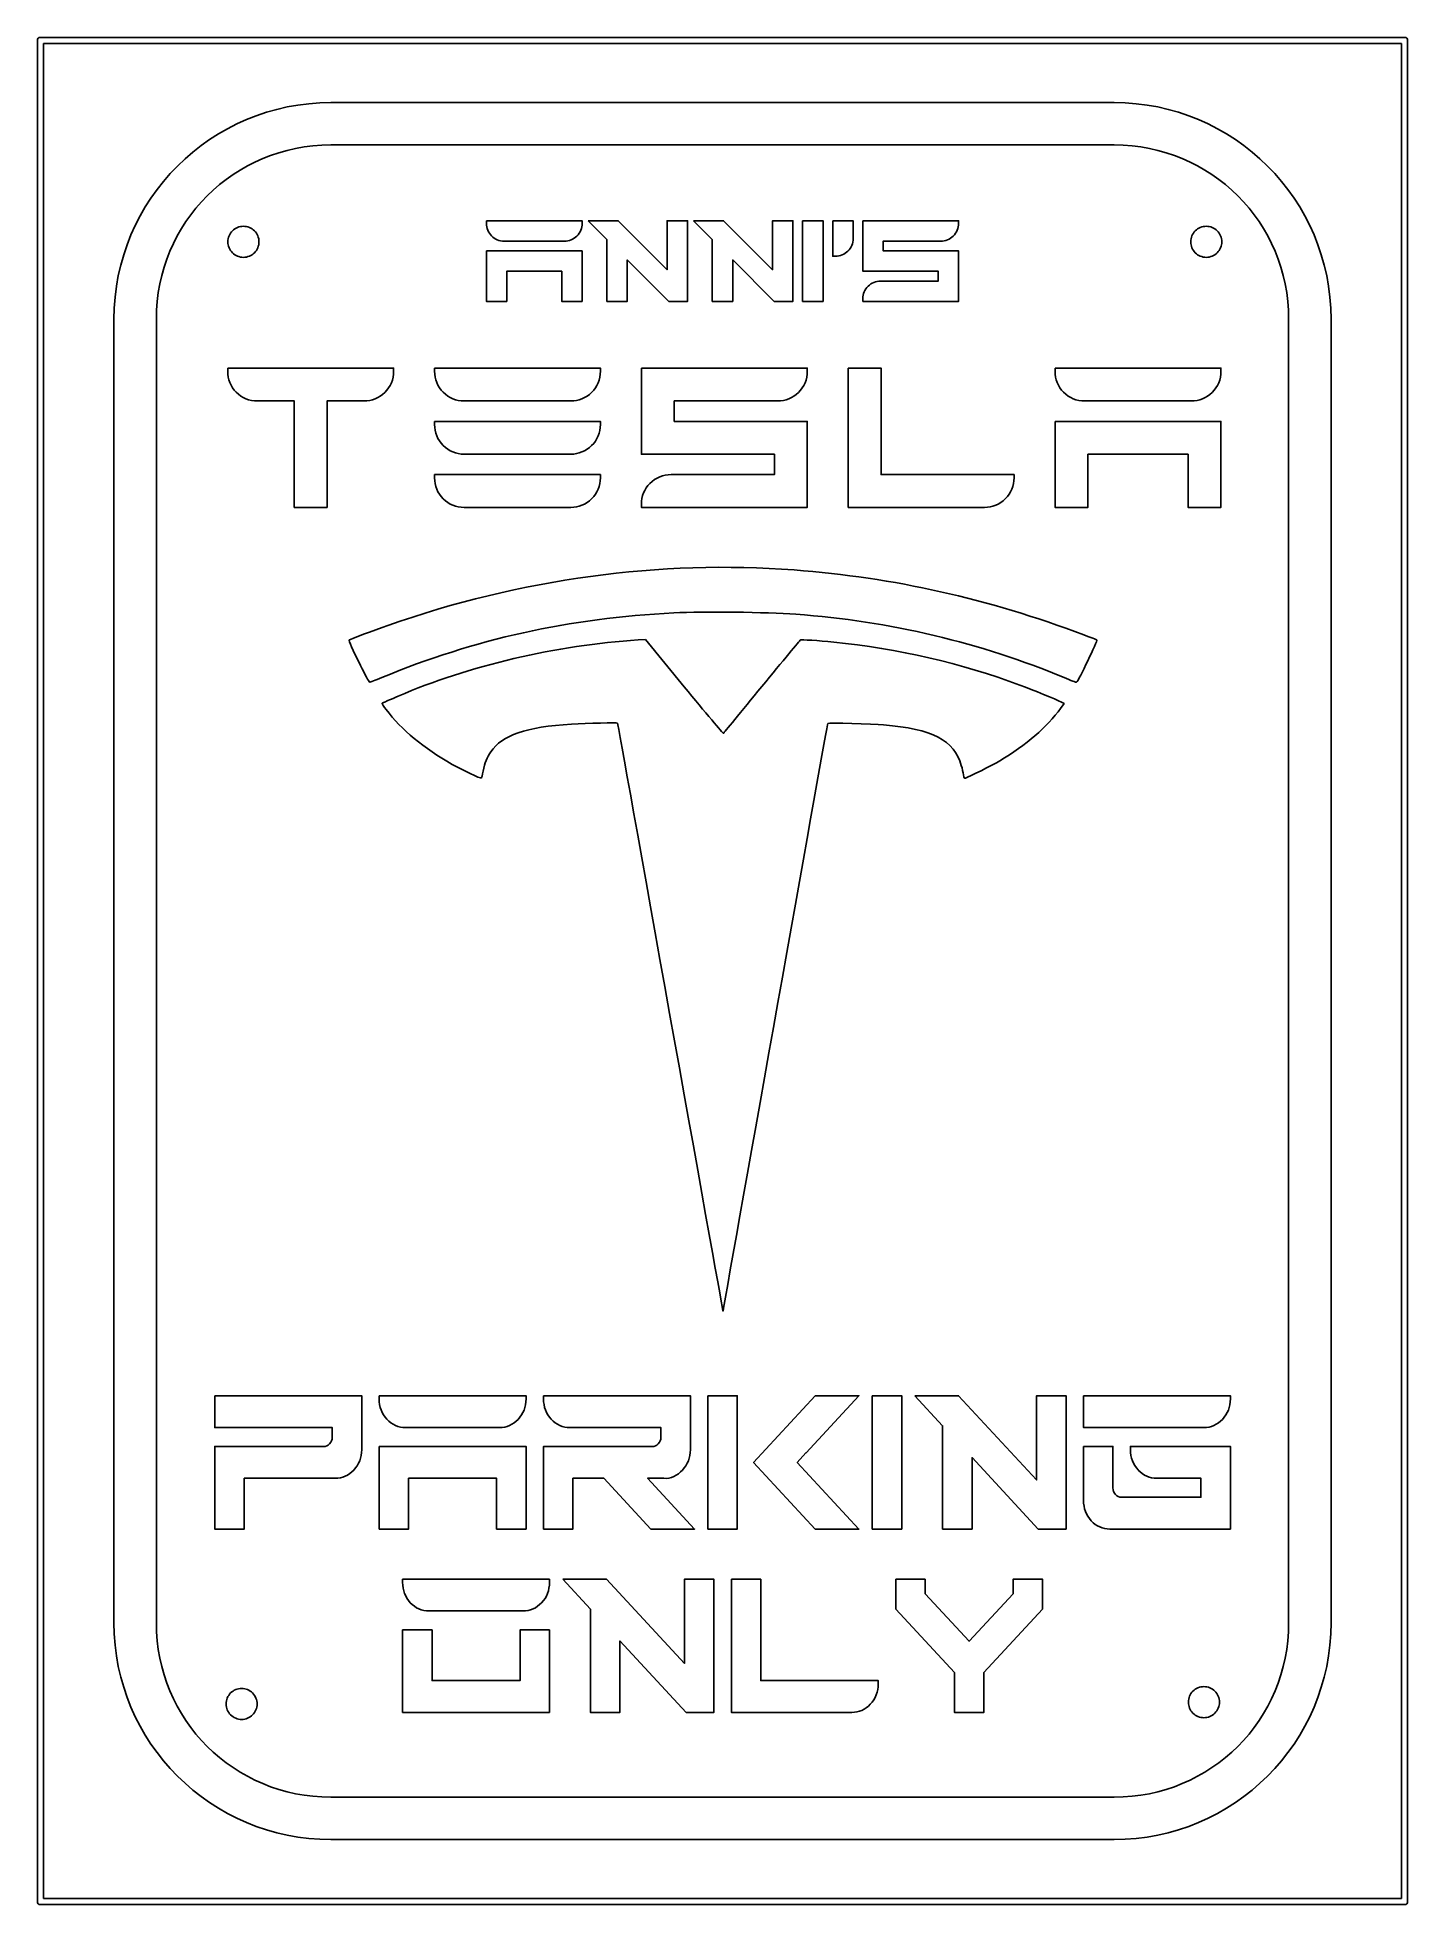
# Model space of a CAD drawing. Extents: x -240 to -20, y 0 to 300.
import ezdxf

# ---------------------------------------------------------------- set-up
doc = ezdxf.new("R2010")
doc.units = 0
doc.layers.add('Ebene_1', color=7, linetype='CONTINUOUS')

msp = doc.modelspace()

# ---------------------------------------------------------------- linework, layer by layer
at = {"layer": 'Ebene_1', "color": 7}
for points in [[(-240.30078, 300), (-240.30078, 0.40039)], [(-20.199219, 300.5), (-239.80078, 300.5), (-239.80078, 300.5)], [(-19.699219, 0.40039), (-19.699219, 300)], [(-66.960748, 290), (-193.03925, 290)], [(-193.03925, 283.179951), (-66.960748, 283.179951)], [(-168.000096, 270.972422), (-168.000096, 270.545699)], [(-152.601276, 270.545619), (-152.601276, 270.972342), (-168.000096, 270.972422)], [(-112.246073, 270.972422), (-112.246073, 265.27167), (-111.81935, 265.27167)], [(-108.968969, 268.122045), (-108.968969, 270.972422), (-112.246073, 270.972422)], [(-107.398765, 270.972422), (-107.398765, 262.848016), (-95.278829, 262.848016), (-95.278829, 261.276142), (-104.546719, 261.276142)], [(-92.000063, 270.545699), (-92.000063, 270.972422), (-107.398765, 270.972422)], [(-167.178321, 268.525433), (-167.176614, 268.523726), (-167.173201, 268.522019)], [(-165.147931, 267.695243), (-155.453322, 267.695243)], [(-107.398765, 258.425765), (-107.398765, 257.999042), (-106.972042, 257.999042), (-92.000063, 257.999042), (-92.000063, 266.125116), (-104.119997, 266.125116), (-104.119997, 267.695322), (-94.852106, 267.695322)], [(-227.97447, 255.111945), (-227.97447, 45.26603)], [(-221.1452, 45.26603), (-221.1452, 255.111945)], [(-38.854802, 255.111945), (-38.854802, 45.26603)], [(-32.025534, 45.26603), (-32.025534, 255.111945)], [(-209.654657, 247.254926), (-209.654657, 246.754926)], [(-182.943627, 246.754926), (-182.943627, 247.254926), (-209.654657, 247.254926)], [(-176.357777, 247.254926), (-176.357777, 246.754926)], [(-149.646747, 246.754832), (-149.646747, 247.254832), (-176.357777, 247.254926)], [(-143.058947, 247.254926), (-143.058947, 233.399457), (-121.633167, 233.399457), (-121.633167, 230.114301), (-138.273797, 230.114301)], [(-116.348017, 246.754926), (-116.348017, 247.254926), (-143.058947, 247.254926)], [(-109.762077, 247.254926), (-109.762077, 224.829145), (-109.262077, 224.829145), (-87.836297, 224.829145)], [(-83.051137, 229.614301), (-83.051137, 230.114301), (-104.476917, 230.114301), (-104.476917, 247.254926), (-109.762077, 247.254926)], [(-76.463247, 247.254926), (-76.463247, 246.754926)], [(-49.752157, 246.754832), (-49.752157, 247.254832), (-76.463247, 247.254926)], [(-208.273797, 243.360395), (-208.271797, 243.358395), (-208.269797, 243.356395)], [(-204.869407, 241.969676), (-198.941667, 241.969676), (-198.941667, 224.829145), (-198.441667, 224.829145), (-193.656517, 224.829145), (-193.656517, 241.96977), (-187.728777, 241.96977)], [(-174.976917, 243.360395), (-174.974917, 243.358395), (-174.972917, 243.356395)], [(-171.572527, 241.969676), (-154.431907, 241.969676)], [(-143.058947, 225.329145), (-143.058947, 224.829145), (-142.558947, 224.829145), (-116.348017, 224.829145), (-116.348017, 238.684614), (-137.773797, 238.684614), (-137.773797, 241.96977), (-121.133167, 241.96977)], [(-75.084337, 243.360395), (-75.080337, 243.358395), (-75.078337, 243.356395)], [(-71.677947, 241.969676), (-54.537317, 241.969676)], [(-176.357777, 238.684614), (-176.357777, 238.184614)], [(-149.646747, 238.184574), (-149.646747, 238.684574), (-176.357777, 238.684614)], [(-174.976917, 234.790083), (-174.974917, 234.788083), (-174.972917, 234.784183)], [(-171.572527, 233.399417), (-154.431907, 233.399417)], [(-176.357777, 230.114301), (-176.357777, 229.614301)], [(-149.646747, 229.61426), (-149.646747, 230.11426), (-176.357777, 230.114301)], [(-174.976917, 226.21977), (-174.974917, 226.21777), (-174.972917, 226.21387)], [(-171.572527, 224.829104), (-154.431907, 224.829104)], [(-143.56243, 203.486748), (-142.4013, 203.558218), (-136.16885, 195.96375)], [(-75.434145, 193.4721), (-75.00059, 193.25091), (-75.559846, 192.482)], [(-129.83083, 95.94063), (-129.91843, 95.443), (-129.99182, 95.83005)], [(-211.729117, 81.82083), (-211.729117, 76.69745), (-192.830997, 76.69745), (-192.830997, 75.17709)], [(-188.087667, 73.13505), (-188.087667, 81.82083), (-211.729117, 81.82083)], [(-161.630807, 81.30123), (-161.630807, 81.82088), (-185.270617, 81.82083)], [(-185.270617, 81.82083), (-185.270617, 81.30119)], [(-158.813987, 81.82083), (-158.813987, 81.30119)], [(-135.172257, 73.13504), (-135.172257, 81.82082), (-158.813987, 81.82083)], [(-71.879995, 81.82083), (-71.879995, 76.69745), (-71.398897, 76.69745), (-52.500773, 76.69745)], [(-48.240426, 81.30119), (-48.240426, 81.82083), (-71.879995, 81.82083)], [(-184.041557, 78.03513), (-184.039557, 78.03313), (-184.037557, 78.03113)], [(-181.010017, 76.6975), (-165.891147, 76.6975)], [(-157.584937, 78.03513), (-157.580937, 78.03313), (-157.578937, 78.03113)], [(-154.551407, 76.6975), (-139.913617, 76.6975), (-139.913617, 75.17713)], [(-194.238577, 73.6547), (-211.729117, 73.6547), (-211.729117, 60.36721), (-211.248017, 60.36721), (-206.987667, 60.36721), (-206.987667, 68.53336), (-192.349897, 68.53336)], [(-141.323097, 73.65474), (-158.813627, 73.65474), (-158.813627, 60.36726), (-158.332527, 60.36726), (-154.070307, 60.36726), (-154.070307, 68.5334), (-149.082677, 68.5334), (-141.522297, 60.36726), (-134.491877, 60.36726), (-142.052257, 68.5334), (-139.432527, 68.5334), (-139.494627, 68.5374)], [(-67.138446, 67.01109), (-67.138446, 73.65484), (-71.879995, 73.6547)], [(-71.879995, 73.6547), (-71.879995, 64.97094)], [(-67.619606, 60.36727), (-48.240385, 60.36727), (-48.240385, 73.65475), (-64.321455, 73.65475), (-64.321455, 73.13511)], [(-63.092401, 69.87109), (-63.088601, 69.86709), (-63.086701, 69.86509)], [(-60.059167, 68.5335), (-52.981767, 68.5335), (-52.981767, 65.49073), (-65.72898, 65.49073)], [(-70.65094, 61.70489), (-70.64904, 61.70289), (-70.64714, 61.70089)], [(-157.851557, 51.77488), (-157.851557, 52.29452), (-181.491367, 52.29445)], [(-181.491367, 52.29445), (-181.491367, 51.77481)], [(-128.576247, 52.29445), (-128.576247, 30.84286), (-128.095147, 30.84286), (-109.195137, 30.84286)], [(-104.934797, 35.44659), (-104.934797, 35.96624), (-123.832917, 35.96624), (-123.832917, 52.29445), (-128.576247, 52.29445)], [(-180.262317, 48.51079), (-180.260317, 48.50879), (-180.258317, 48.50679)], [(-177.230787, 47.17317), (-162.111907, 47.17317)], [(-66.960748, 17.19803), (-193.03925, 17.19803)], [(-193.03925, 10.37797), (-66.960748, 10.37797)], [(-239.80078, -0.09961), (-20.199219, -0.09961)]]:
    msp.add_lwpolyline(points, dxfattribs=at)
for points in [[(-239.30078, 299.5), (-20.699219, 299.5), (-20.699219, 0.90039), (-239.30078, 0.90039), (-239.30078, 299.5)], [(-193.03925, 283.179951)], [(-151.634603, 270.972422), (-148.607533, 267.945356), (-148.607533, 257.999042), (-148.18081, 257.999042), (-145.330437, 257.999042), (-145.330437, 264.668256), (-138.661226, 257.999042), (-135.634155, 257.999042), (-135.634155, 270.972422), (-138.91126, 270.972422), (-138.91126, 263.093048), (-146.792296, 270.972422)], [(-134.665699, 270.972422), (-131.638628, 267.945356), (-131.638628, 257.999042), (-131.211905, 257.999042), (-128.361532, 257.999042), (-128.361532, 264.668256), (-121.692312, 257.999042), (-118.66525, 257.999042), (-118.66525, 270.972422), (-121.942346, 270.972422), (-121.942346, 263.093048), (-129.823391, 270.972422)], [(-117.095046, 270.972422), (-117.095046, 257.999042), (-116.668323, 257.999042), (-113.816277, 257.999042), (-113.816277, 270.972422)], [(-204.62202, 267.586309)], [(-49.622025, 267.586309)], [(-168.000096, 266.125116), (-168.000096, 257.999042), (-167.573373, 257.999042), (-164.721327, 257.999042), (-164.721327, 262.848016), (-155.880164, 262.848016), (-155.880164, 257.999042), (-152.601395, 257.999042), (-152.601395, 266.125116)], [(-76.463247, 238.684614), (-76.463247, 224.829145), (-75.963247, 224.829145), (-71.178097, 224.829145), (-71.178097, 233.399457), (-55.037467, 233.399457), (-55.037467, 224.829145), (-49.752307, 224.829145), (-49.752307, 238.684614)], [(-75, 197.426477)], [(-132.355497, 81.82083), (-132.355497, 60.36721), (-131.874397, 60.36721), (-127.614047, 60.36721), (-127.614047, 81.82083)], [(-115.064157, 81.82083), (-124.994327, 71.09504), (-115.064157, 60.36721), (-114.864957, 60.36721), (-108.033737, 60.36721), (-117.967657, 71.09707), (-116.582627, 72.61541), (-116.556327, 72.61541), (-108.033757, 81.82083)], [(-105.896997, 81.82083), (-105.896997, 60.36721), (-105.415897, 60.36721), (-101.155557, 60.36721), (-101.155557, 81.82083)], [(-99.018796, 81.82083), (-94.559246, 77.00194), (-94.559246, 60.36721), (-94.078148, 60.36721), (-89.815923, 60.36721), (-89.815923, 71.8806), (-79.158478, 60.36721), (-74.697048, 60.36721), (-74.697048, 81.82083), (-79.440372, 81.82083), (-79.440372, 68.26541), (-91.98838, 81.82083)], [(-185.270617, 73.6547), (-185.270617, 60.36721), (-184.789517, 60.36721), (-180.529167, 60.36721), (-180.529167, 68.53336), (-166.372487, 68.53336), (-166.372487, 60.36721), (-161.631047, 60.36721), (-161.631047, 73.6547)], [(-155.713167, 52.29445), (-151.253617, 47.47759), (-151.253617, 30.84286), (-150.772517, 30.84286), (-146.512177, 30.84286), (-146.512177, 42.35625), (-135.852847, 30.84286), (-131.393297, 30.84286), (-131.393297, 52.29445), (-136.134737, 52.29445), (-136.134737, 38.74106), (-148.682757, 52.29445)], [(-102.117747, 52.29445), (-102.117747, 47.47759), (-92.668682, 37.27144), (-92.668682, 30.84286), (-92.187584, 30.84286), (-87.927238, 30.84286), (-87.927238, 37.27144), (-78.478176, 47.47759), (-78.478176, 52.29445), (-83.21962, 52.29445), (-83.21962, 49.94996), (-90.297021, 42.30347), (-97.376299, 49.94996), (-97.376299, 52.29445)], [(-181.491367, 44.13035), (-181.491367, 30.84286), (-181.010267, 30.84286), (-157.851797, 30.84286), (-157.851797, 44.13035), (-162.593247, 44.13035), (-162.593247, 35.96624), (-176.749927, 35.96624), (-176.749927, 44.13035)], [(-204.91368, 32.20834)], [(-50, 32.5)]]:
    msp.add_lwpolyline(points, close=True, dxfattribs=at)
for points in [[(-239.80078, 300.5), (-240.076911, 300.499972), (-240.300752, 300.276131), (-240.30078, 300)], [(-19.699219, 300), (-19.699247, 300.276131), (-19.923088, 300.499972), (-20.199219, 300.5)], [(-193.03925, 290), (-212.33382, 290), (-227.97447, 274.380458), (-227.97447, 255.111945)], [(-32.025534, 255.111945), (-32.025534, 274.380458), (-47.666182, 290), (-66.960748, 290)], [(-221.1452, 255.111945), (-221.1452, 270.720117), (-208.66854, 283.179951), (-193.03925, 283.179951)], [(-66.960748, 283.179951), (-51.331468, 283.179951), (-38.854802, 270.720117), (-38.854802, 255.111945)], [(-168.000096, 270.545699), (-168.000096, 269.777259), (-167.714635, 269.076237), (-167.178321, 268.525433)], [(-153.449721, 268.517018), (-152.895629, 269.056539), (-152.601276, 269.76376), (-152.601276, 270.545619)], [(-92.848509, 268.517098), (-92.294406, 269.056618), (-92.000063, 269.763839), (-92.000063, 270.545699)], [(-209.62202, 267.586309), (-209.62202, 268.24935), (-209.358628, 268.885235), (-208.889787, 269.354076)], [(-208.889787, 265.818542), (-209.358628, 266.287383), (-209.62202, 266.923268), (-209.62202, 267.586309)], [(-208.889787, 269.354076), (-208.420946, 269.822917), (-207.785061, 270.086309), (-207.12202, 270.086309)], [(-207.12202, 270.086309), (-206.458979, 270.086309), (-205.823094, 269.822917), (-205.354253, 269.354076)], [(-205.354253, 269.354076), (-204.885412, 268.885235), (-204.62202, 268.24935), (-204.62202, 267.586309)], [(-204.62202, 267.586309), (-204.62202, 266.923268), (-204.885412, 266.287383), (-205.354253, 265.818542)], [(-167.173201, 268.522019), (-166.632671, 267.981486), (-165.927161, 267.695243), (-165.147931, 267.695243)], [(-155.453322, 267.695243), (-154.695598, 267.695243), (-153.999186, 267.982014), (-153.449721, 268.517018)], [(-109.817413, 266.093444), (-109.263314, 266.632965), (-108.968969, 267.340185), (-108.968969, 268.122045)], [(-94.852106, 267.695322), (-94.094382, 267.695322), (-93.397974, 267.982092), (-92.848509, 268.517098)], [(-54.622025, 267.586309), (-54.622025, 268.24935), (-54.358633, 268.885235), (-53.889792, 269.354076)], [(-53.889792, 265.818542), (-54.358633, 266.287383), (-54.622025, 266.923268), (-54.622025, 267.586309)], [(-53.889792, 269.354076), (-53.420951, 269.822917), (-52.785066, 270.086309), (-52.122025, 270.086309)], [(-52.122025, 270.086309), (-51.458984, 270.086309), (-50.823099, 269.822917), (-50.354258, 269.354076)], [(-50.354258, 269.354076), (-49.885417, 268.885235), (-49.622025, 268.24935), (-49.622025, 267.586309)], [(-49.622025, 267.586309), (-49.622025, 266.923268), (-49.885417, 266.287383), (-50.354258, 265.818542)], [(-207.12202, 265.086309), (-207.785061, 265.086309), (-208.420946, 265.349701), (-208.889787, 265.818542)], [(-205.354253, 265.818542), (-205.823094, 265.349701), (-206.458979, 265.086309), (-207.12202, 265.086309)], [(-111.81935, 265.27167), (-111.061627, 265.27167), (-110.366879, 265.55844), (-109.817413, 266.093444)], [(-52.122025, 265.086309), (-52.785066, 265.086309), (-53.420951, 265.349701), (-53.889792, 265.818542)], [(-50.354258, 265.818542), (-50.823099, 265.349701), (-51.458984, 265.086309), (-52.122025, 265.086309)], [(-106.571989, 260.432697), (-107.111162, 259.893525), (-107.398765, 259.194206), (-107.398765, 258.425765)], [(-104.546719, 261.276142), (-105.317841, 261.276142), (-106.022088, 260.982597), (-106.571989, 260.432697)], [(-209.654657, 246.754926), (-209.654657, 245.455677), (-209.180647, 244.291754), (-208.273797, 243.360395)], [(-184.367447, 243.350629), (-183.432227, 244.26124), (-182.943627, 245.432426), (-182.943627, 246.754926)], [(-176.357777, 246.754926), (-176.357777, 245.455677), (-175.883767, 244.291754), (-174.976917, 243.360395)], [(-151.068627, 243.350535), (-150.133397, 244.261146), (-149.646747, 245.432332), (-149.646747, 246.754832)], [(-117.771837, 243.350629), (-116.836617, 244.261241), (-116.348017, 245.432427), (-116.348017, 246.754926)], [(-76.463247, 246.754926), (-76.463247, 245.455677), (-75.991187, 244.291754), (-75.084337, 243.360395)], [(-51.175987, 243.350535), (-50.240767, 244.261147), (-49.752157, 245.432333), (-49.752157, 246.754832)], [(-208.269797, 243.356395), (-207.357997, 242.444599), (-206.188817, 241.969676), (-204.869407, 241.969676)], [(-187.728777, 241.96977), (-186.449607, 241.96977), (-185.297237, 242.445309), (-184.367447, 243.350629)], [(-174.972917, 243.356395), (-174.061127, 242.444599), (-172.891947, 241.969676), (-171.572527, 241.969676)], [(-154.431907, 241.969676), (-153.152737, 241.969676), (-151.998407, 242.445215), (-151.068627, 243.350535)], [(-121.133167, 241.96977), (-119.853997, 241.96977), (-118.701627, 242.445309), (-117.771837, 243.350629)], [(-75.078337, 243.356395), (-74.166537, 242.4446), (-72.997357, 241.969676), (-71.677947, 241.969676)], [(-54.537317, 241.969676), (-53.258147, 241.969676), (-52.105777, 242.445215), (-51.175987, 243.350535)], [(-176.357777, 238.184614), (-176.357777, 236.885364), (-175.883767, 235.721442), (-174.976917, 234.790083)], [(-151.068627, 234.780277), (-150.133397, 235.690888), (-149.646747, 236.862074), (-149.646747, 238.184574)], [(-174.972917, 234.784183), (-174.061127, 233.872388), (-172.891947, 233.399417), (-171.572527, 233.399417)], [(-154.431907, 233.399417), (-153.152737, 233.399417), (-151.998407, 233.874956), (-151.068627, 234.780277)], [(-176.357777, 229.614301), (-176.357777, 228.315052), (-175.883767, 227.151129), (-174.976917, 226.21977)], [(-151.068627, 226.209963), (-150.133397, 227.120574), (-149.646747, 228.29176), (-149.646747, 229.61426)], [(-141.674187, 228.696333), (-142.584387, 227.786129), (-143.058947, 226.628394), (-143.058947, 225.329145)], [(-138.273797, 230.114301), (-139.576187, 230.114301), (-140.743887, 229.626633), (-141.674187, 228.696333)], [(-84.473017, 226.210004), (-83.537797, 227.120616), (-83.051137, 228.291802), (-83.051137, 229.614301)], [(-174.972917, 226.21387), (-174.061127, 225.302074), (-172.891947, 224.829104), (-171.572527, 224.829104)], [(-154.431907, 224.829104), (-153.152737, 224.829104), (-151.998407, 225.304643), (-151.068627, 226.209963)], [(-87.836297, 224.829145), (-86.557127, 224.829145), (-85.402797, 225.304684), (-84.473017, 226.210004)], [(-183.87051, 205.838193), (-162.62467, 213.30495), (-139.93468, 216.399181), (-118.45973, 214.758248)], [(-118.45973, 214.758248), (-102.39776, 213.530927), (-87.260126, 210.142829), (-71.851017, 204.326307)], [(-137.82347, 207.85166), (-154.59093, 207.024934), (-170.01731, 203.607829), (-184.84295, 197.436357)], [(-118.18327, 207.627097), (-122.99295, 207.975972), (-132.98502, 208.09022), (-137.82347, 207.85166)], [(-75, 197.426477), (-88.207527, 202.996683), (-103.21285, 206.541197), (-118.18327, 207.627097)], [(-190.09925, 203.485064), (-190.00325, 203.581004), (-186.13682, 205.041711), (-183.87051, 205.838193)], [(-188.26247, 199.353882), (-189.57936, 202.010965), (-190.19306, 203.391256), (-190.09925, 203.485064)], [(-182.21174, 194.44512), (-171.06196, 199.295767), (-156.56893, 202.686268), (-143.56243, 203.486748)], [(-123.66969, 195.98666), (-120.31568, 200.073925), (-117.52026, 203.449717), (-117.45766, 203.488418)], [(-117.45766, 203.488418), (-117.32704, 203.569138), (-114.53765, 203.389228), (-112.10112, 203.142941)], [(-112.10112, 203.142941), (-101.82592, 202.104292), (-91.50606, 199.726609), (-82.132708, 196.23824)], [(-69.721302, 203.495121), (-69.595346, 203.369165), (-72.67642, 196.93724), (-72.988613, 196.67442)], [(-71.851017, 204.326307), (-70.703769, 203.893251), (-69.745398, 203.519218), (-69.721302, 203.495121)], [(-186.8414, 196.71752), (-186.9191, 196.74742), (-187.55861, 197.933704), (-188.26247, 199.353882)], [(-184.84295, 197.436357), (-185.86438, 197.011167), (-186.76368, 196.6877), (-186.8414, 196.71752)], [(-136.16885, 195.96375), (-132.74101, 191.78677), (-129.89848, 188.4111), (-129.85214, 188.46224)], [(-129.85214, 188.46224), (-129.80574, 188.51334), (-127.02367, 191.89938), (-123.66969, 195.98666)], [(-82.132708, 196.23824), (-79.920552, 195.41496), (-76.362183, 193.94555), (-75.434145, 193.4721)], [(-72.988613, 196.67442), (-73.030503, 196.63912), (-73.935626, 196.97758), (-75, 197.426477)], [(-184.81048, 193.24513), (-184.81048, 193.29303), (-184.62386, 193.40937), (-184.39579, 193.50375)], [(-184.15518, 192.28848), (-184.5156, 192.76678), (-184.81048, 193.19728), (-184.81048, 193.24513)], [(-184.39579, 193.50375), (-184.16771, 193.59815), (-183.18488, 194.02175), (-182.21174, 194.44512)], [(-75.559846, 192.482), (-77.733233, 189.49384), (-81.140444, 186.55735), (-85.359929, 184.03578)], [(-173.50228, 183.46805), (-178.09573, 186.0469), (-181.70195, 189.03278), (-184.15518, 192.28848)], [(-154.28913, 189.92846), (-161.66479, 189.48861), (-165.4583, 188.197), (-167.2918, 185.50133)], [(-146.87997, 190.1158), (-146.87997, 190.201), (-151.8107, 190.0763), (-154.28913, 189.92846)], [(-129.99182, 95.83005), (-130.18583, 96.85325), (-146.87997, 190.05585), (-146.87997, 190.1158)], [(-113.05194, 190.06537), (-113.09794, 190.01497), (-126.91484, 112.50625), (-129.83083, 95.94063)], [(-104.08374, 189.83054), (-105.80469, 189.97658), (-112.96201, 190.164), (-113.05194, 190.06537)], [(-91.551991, 183.29949), (-92.722266, 187.35777), (-96.180029, 189.15982), (-104.08374, 189.83054)], [(-168.81157, 181.23922), (-168.90137, 181.14942), (-171.96653, 182.60585), (-173.50228, 183.46805)], [(-167.2918, 185.50133), (-167.9678, 184.50745), (-168.25002, 183.79879), (-168.54505, 182.35465)], [(-85.359929, 184.03578), (-86.520376, 183.34229), (-90.361834, 181.41421), (-90.88561, 181.26235)], [(-168.54505, 182.35465), (-168.66492, 181.76788), (-168.78486, 181.26593), (-168.81157, 181.23922)], [(-91.202644, 181.77794), (-91.246174, 182.09944), (-91.40338, 182.78414), (-91.551991, 183.29949)], [(-90.88561, 181.26235), (-91.101753, 181.19965), (-91.130734, 181.24675), (-91.202644, 181.77794)], [(-185.270617, 81.30119), (-185.270617, 80.05331), (-184.847937, 78.92966), (-184.041557, 78.03513)], [(-162.897437, 78.02504), (-162.065557, 78.89992), (-161.630807, 80.03113), (-161.630807, 81.30123)], [(-158.813987, 81.30119), (-158.813987, 80.05331), (-158.391307, 78.92966), (-157.584937, 78.03513)], [(-49.507067, 78.02499), (-48.675188, 78.89988), (-48.240426, 80.03108), (-48.240426, 81.30119)], [(-192.830997, 75.17709), (-192.830997, 74.72801), (-192.959077, 74.39999), (-193.248187, 74.08502)], [(-184.037557, 78.03113), (-183.226427, 77.15502), (-182.182937, 76.6975), (-181.010017, 76.6975)], [(-165.891147, 76.6975), (-164.753367, 76.6975), (-163.724087, 77.15565), (-162.897437, 78.02504)], [(-157.578937, 78.03113), (-156.767817, 77.15502), (-155.724327, 76.69751), (-154.551407, 76.6975)], [(-139.913617, 75.17713), (-139.913617, 74.72806), (-140.043587, 74.40004), (-140.332707, 74.08507)], [(-52.500773, 76.69745), (-51.362998, 76.69745), (-50.333718, 77.15562), (-49.507067, 78.02499)], [(-193.248187, 74.08502), (-193.540707, 73.78825), (-193.840617, 73.6547), (-194.238577, 73.6547)], [(-189.356187, 69.86088), (-188.524317, 70.73577), (-188.087667, 71.86494), (-188.087667, 73.13505)], [(-140.332707, 74.08507), (-140.625227, 73.7883), (-140.925127, 73.65474), (-141.323097, 73.65474)], [(-136.440777, 69.86087), (-135.608897, 70.73576), (-135.172257, 71.86493), (-135.172257, 73.13504)], [(-64.321455, 73.13511), (-64.321455, 71.88723), (-63.898769, 70.76561), (-63.092401, 69.87109)], [(-192.349897, 68.53336), (-191.212117, 68.53336), (-190.182837, 68.99151), (-189.356187, 69.86088)], [(-139.494627, 68.5374), (-138.292087, 68.36904), (-137.248227, 69.01169), (-136.440777, 69.86087)], [(-63.086701, 69.86509), (-62.275574, 68.98898), (-61.232088, 68.5335), (-60.059167, 68.5335)], [(-66.741916, 65.91496), (-67.011791, 66.22683), (-67.138446, 66.5574), (-67.138446, 67.01109)], [(-71.879995, 64.97094), (-71.879995, 63.72307), (-71.457311, 62.59941), (-70.65094, 61.70489)], [(-65.72898, 65.49073), (-66.147407, 65.49073), (-66.454134, 65.62581), (-66.741916, 65.91496)], [(-70.64714, 61.70089), (-69.836012, 60.82477), (-68.792526, 60.36727), (-67.619606, 60.36727)], [(-181.491367, 51.77481), (-181.491367, 50.52693), (-181.068677, 49.4053), (-180.262317, 48.51079)], [(-159.118207, 48.50071), (-158.286327, 49.37558), (-157.851557, 50.50477), (-157.851557, 51.77488)], [(-180.258317, 48.50679), (-179.447187, 47.63068), (-178.403697, 47.17317), (-177.230787, 47.17317)], [(-162.111907, 47.17317), (-160.974137, 47.17317), (-159.944857, 47.63131), (-159.118207, 48.50071)], [(-227.97447, 45.26603), (-227.97447, 25.99751), (-212.33382, 10.37797), (-193.03925, 10.37797)], [(-193.03925, 17.19803), (-208.66854, 17.19803), (-221.1452, 29.65785), (-221.1452, 45.26603)], [(-66.960748, 10.37797), (-47.666182, 10.37797), (-32.025534, 25.99751), (-32.025534, 45.26603)], [(-38.854802, 45.26603), (-38.854802, 29.65785), (-51.331468, 17.19803), (-66.960748, 17.19803)], [(-209.91368, 32.20834), (-209.91368, 32.871381), (-209.650288, 33.507266), (-209.181447, 33.976107)], [(-209.181447, 33.976107), (-208.712606, 34.444948), (-208.076721, 34.70834), (-207.41368, 34.70834)], [(-207.41368, 34.70834), (-206.750639, 34.70834), (-206.114754, 34.444948), (-205.645913, 33.976107)], [(-205.645913, 33.976107), (-205.177072, 33.507266), (-204.91368, 32.871381), (-204.91368, 32.20834)], [(-106.203317, 32.1704), (-105.371447, 33.04528), (-104.934797, 34.17649), (-104.934797, 35.44659)], [(-55, 32.5), (-55, 33.163041), (-54.736608, 33.798926), (-54.267767, 34.267767)], [(-54.267767, 34.267767), (-53.798926, 34.736608), (-53.163041, 35), (-52.5, 35)], [(-52.5, 35), (-51.836959, 35), (-51.201074, 34.736608), (-50.732233, 34.267767)], [(-50.732233, 34.267767), (-50.263392, 33.798926), (-50, 33.163041), (-50, 32.5)], [(-209.181447, 30.440573), (-209.650288, 30.909414), (-209.91368, 31.545299), (-209.91368, 32.20834)], [(-207.41368, 29.70834), (-208.076721, 29.70834), (-208.712606, 29.971732), (-209.181447, 30.440573)], [(-205.645913, 30.440573), (-206.114754, 29.971732), (-206.750639, 29.70834), (-207.41368, 29.70834)], [(-204.91368, 32.20834), (-204.91368, 31.545299), (-205.177072, 30.909414), (-205.645913, 30.440573)], [(-109.195137, 30.84286), (-108.057377, 30.84286), (-107.029967, 31.30101), (-106.203317, 32.1704)], [(-54.267767, 30.732233), (-54.736608, 31.201074), (-55, 31.836959), (-55, 32.5)], [(-52.5, 30), (-53.163041, 30), (-53.798926, 30.263392), (-54.267767, 30.732233)], [(-50.732233, 30.732233), (-51.201074, 30.263392), (-51.836959, 30), (-52.5, 30)], [(-50, 32.5), (-50, 31.836959), (-50.263392, 31.201074), (-50.732233, 30.732233)], [(-240.30078, 0.40039), (-240.300752, 0.124259), (-240.076911, -0.099582), (-239.80078, -0.09961)], [(-20.199219, -0.09961), (-19.923088, -0.099582), (-19.699247, 0.124259), (-19.699219, 0.40039)]]:
    msp.add_open_spline(points, degree=3, dxfattribs=at)

doc.saveas('drawing.dxf')
